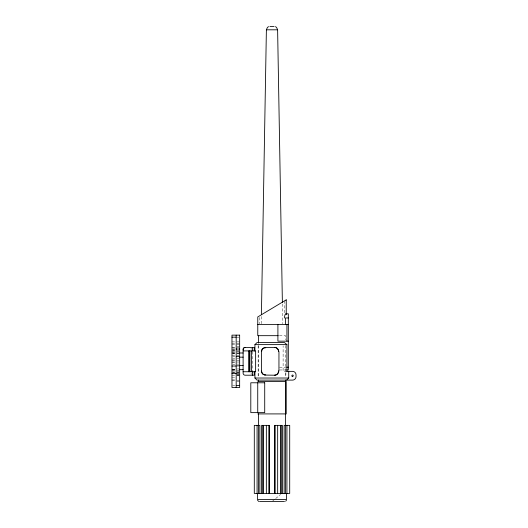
<?xml version="1.0" encoding="UTF-8"?>
<svg xmlns="http://www.w3.org/2000/svg" width="528" height="528" viewBox="0 0 528 528"><rect width="100%" height="100%" fill="white"/><g stroke="black" fill="none" stroke-linecap="round" stroke-linejoin="round"><path stroke-width="0.4" stroke-dasharray="2.64 1.98" d="M261.261 323.743L261.386 316.331M272.62 501.085L275.075 499.039M275.689 498.531L280.599 494.432M279.411 335.676L285.542 335.676L285.542 339.781M236.874 337.174L238.96 337.174M231.977 341.887L234.782 341.887M236.874 341.887L239.653 341.887M231.977 343.405L234.782 343.405M236.874 343.405L239.653 343.405M231.977 344.777L234.782 344.777M236.874 344.777L239.653 344.777M236.874 346.526L239.653 346.526M231.977 347.437L234.782 347.437M236.874 347.437L238.96 347.437M231.977 347.926L234.782 347.926M232.676 349.028L234.782 349.028M231.977 349.523L234.782 349.523M231.977 350.216L234.782 350.216M236.874 350.216L239.653 350.216M232.676 350.671L234.782 350.671M231.977 351.608L234.782 351.608M236.874 351.608L239.653 351.608M236.874 352.07L239.653 352.07M231.977 352.301L234.782 352.348M231.977 352.994L234.782 352.994M232.676 353.364L234.782 353.364M236.874 353.687L239.653 353.687M231.977 353.819L234.782 353.819M236.874 353.819L239.653 353.819M231.977 355.192L234.782 355.192M236.874 355.192L238.96 355.192M232.676 356.618L234.782 356.618M232.676 358.175L234.782 358.175M236.874 358.552L239.653 358.552M231.977 359.938L234.782 359.938M231.977 360.631L234.782 360.683M236.874 360.631L239.653 360.631M231.977 361.97L234.782 362.017M236.874 362.017L239.653 362.017M231.977 362.716L234.782 362.716M236.874 364.102L238.96 364.102M232.676 364.472L234.782 364.472M236.874 365.369L239.653 365.369M236.874 366.036L239.653 366.036M279.51 367.191L285.919 367.191M236.874 368.96L239.653 368.96M232.676 369.283L234.782 369.283M231.977 369.514L234.782 369.514M231.977 369.659L234.782 369.659M279.51 369.97L286.09 369.97M231.977 370.3L234.782 370.352M236.874 370.913L239.653 370.913M231.977 371.045L234.782 371.045M236.874 371.045L239.653 371.045M286.915 371.356L283.114 371.356L283.114 345.84M231.977 372.431L234.782 372.431M236.874 372.431L238.96 372.431M232.676 372.662L234.782 372.662M236.874 372.662L239.653 372.662M236.874 373.626L238.96 373.626M236.874 374.035L239.653 374.035M236.874 374.517L239.653 374.517M231.977 375.21L234.782 375.21M236.874 375.21L239.653 375.21M236.874 375.784L239.653 375.784M231.977 377.183L234.782 377.183M231.977 379.929L234.782 379.929M231.977 380.767L234.782 380.767M236.874 380.767L239.653 380.767M236.874 381.328L239.653 381.328M232.676 385.473L234.782 385.473M282.407 303.983L282.751 323.743M285.892 372.451L285.892 376.827M285.542 345.53L285.542 376.748M284.5 300.887L284.5 313.955M259.505 317.467L259.505 323.776M258.469 345.53L258.469 376.748M258.139 345.675L258.139 376.972M252.496 351.714L252.496 370.94M251.11 348.137L251.11 349.523M251.11 373.131L251.11 374.517"/><path stroke-width="0.79" d="M286.915 371.356L286.915 344.626L284.493 342.56L257.024 342.547L254.938 344.626L254.938 350.909M261.419 314.681L266.389 29.812L267.432 27.397L268.594 26.638M286.44 500.287L285.641 501.263M288.73 371.356L288.73 378.022L286.592 380.107M286.235 299.851L257.776 316.925L257.77 335.676L278.223 335.676M269.881 26.4L274.124 26.4M266.389 29.812L277.616 29.812L282.374 302.333M286.229 313.804L288.321 313.804L288.321 369.956L286.717 369.97M288.321 317.968L285.443 317.968L285.443 324.562M257.77 324.562L288.321 324.562M231.977 337.174L236.181 337.174M288.321 341.161L277.906 341.161L277.906 324.562M254.938 344.626L286.915 344.626M245.21 347.437L254.225 347.437L254.232 350.909M274.784 347.437L265.069 347.497L263.366 348.196L262.119 349.576L261.591 351.529L261.604 371.415M236.181 349.028L239.653 349.028M243.124 350.909L255.631 350.909L255.631 371.738L243.124 371.738M239.653 352.994L243.124 352.994M236.181 356.618L239.653 356.618M239.653 357.159L243.124 357.159M239.653 365.488L243.124 365.488M231.977 366.036L236.181 366.036M286.717 367.191L288.321 367.191M239.653 369.659L243.124 369.659M286.691 371.356L292.552 371.356A3.472 3.472 0 0 1 296.023 374.827L296.023 376.636A3.472 3.472 0 0 1 292.552 380.107L257.024 380.107L254.938 378.022L254.938 371.738M231.977 373.626L236.181 373.626M274.784 375.21L264.673 375.065L262.627 373.798L261.624 371.56M254.938 378.022L288.73 378.022M257.789 381.493L286.222 381.493L286.222 413.912L257.789 413.912M236.181 385.473L239.653 385.473M259.505 501.6L284.5 501.6M258.74 501.455L257.572 500.287M275.411 26.638L276.58 27.397L277.616 29.812M286.928 324.562L286.928 341.161M286.928 425.37L286.928 493.409M286.585 493.409L286.585 499.514L257.426 499.514L257.426 493.409M286.235 299.851L286.235 314.681M285.542 380.035L285.542 493.409M284.156 493.409L284.156 425.37L289.707 425.37L289.707 493.409L254.298 493.409L254.298 425.37L259.855 425.37L259.855 493.409M282.381 493.409L282.381 425.37L274.474 425.37L274.474 493.409M281.272 425.37L281.305 493.409M280.408 425.37L280.408 493.409M278.949 351.608L278.949 371.045M277.662 425.37L277.662 493.409M275.167 425.37L275.167 493.409M269.537 493.409L269.537 425.37L261.631 425.37L261.631 493.409M268.844 425.37L268.844 493.409M266.343 425.37L266.343 493.409M263.604 425.37L263.604 493.409M262.739 425.37L262.7 493.409M258.469 335.676L258.469 343.068M258.469 380.035L258.469 381.678M258.469 413.721L258.469 493.409M257.737 382.78L257.737 412.632M257.077 425.37L257.077 493.409M254.232 371.738L254.232 375.21L245.21 375.21A2.099 2.066 -90 0 1 243.111 373.131L243.124 349.523A2.099 2.066 -90 0 1 245.203 347.45A2.099 2.066 90 0 0 243.111 349.523M252.523 347.437L252.523 350.909M252.523 371.738L252.523 375.21M251.453 350.909L251.453 371.738M249.902 350.909L249.902 371.738M249.374 350.909L249.374 371.738M248.675 350.909L248.675 371.738M236.181 335.141L236.181 387.506M278.566 371.032A4.25 3.663 90 0 1 274.784 375.144A4.211 3.841 90 0 0 278.711 371.039M278.566 351.622A4.25 3.663 -90 0 0 274.784 347.503A4.211 3.841 -90 0 1 278.711 351.608M265.742 374.84A4.501 4.026 -51.6 0 1 261.367 371.072M261.367 351.575A4.501 4.026 51.6 0 1 265.742 347.813M284.539 318.041A4.132 1.36 -90 0 1 286.15 313.876M239.653 335.141L231.977 335.141L231.977 387.506L239.653 387.506L239.653 335.141M264.719 382.78L250.8 382.78L250.8 412.632L264.719 412.632L264.719 382.78M292.208 376.332A0.693 0.693 0 0 0 293.251 375.731A0.693 0.693 0 0 0 292.208 375.131A0.693 0.693 0 0 0 292.208 376.332"/></g></svg>
